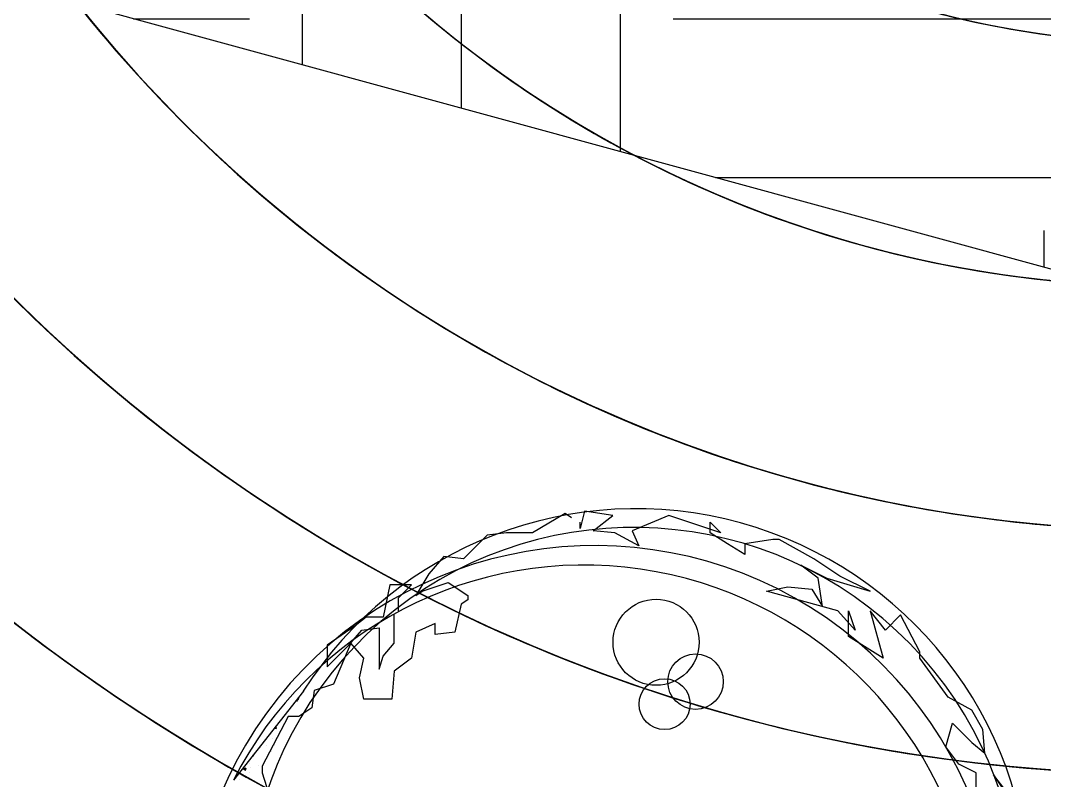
# Model space of a CAD drawing. Extents: x 652 to 897, y 187 to 370.
# Drawn here: x 849.328 to 850.556, y 229.38 to 230.292 of the extents above; entities that cross this region are included whole.
import ezdxf

# ---------------------------------------------------------------- set-up
doc = ezdxf.new("R2010")
doc.units = 0
doc.layers.get('0').update_dxf_attribs({"linetype": 'CONTINUOUS'})
doc.layers.add('40', color=3, linetype='CONTINUOUS')
doc.layers.add('ROAD', color=1, linetype='CONTINUOUS')

# ---------------------------------------------------------------- blocks, each defined once
blk = doc.blocks.new('PLANT90')
for radius, start, end in [(5000, 98.1984, 120.329), (5000, 53.1984, 75.329), (4350, 98.1984, 120.329), (4350, 53.1984, 75.329), (3700, 98.1984, 120.329), (3700, 53.1984, 75.329), (3050, 98.1984, 120.329), (5000, 143.1984, 165.329), (3050, 53.1984, 75.329), (4350, 143.1984, 165.329), (5000, 8.1984, 30.329), (2400, 98.1984, 120.329), (2400, 53.1984, 75.329), (3700, 143.1984, 165.329), (4350, 8.1984, 30.329), (3700, 8.1984, 30.329), (3050, 143.1984, 165.329), (3050, 8.1984, 30.329), (2400, 143.1984, 165.329), (2400, 8.1984, 30.329), (2400, 188.1984, 210.329), (3050, 188.1984, 210.329), (3700, 188.1984, 210.329), (2400, 323.1984, 345.329), (4350, 188.1984, 210.329), (5000, 188.1984, 210.329), (3050, 323.1984, 345.329), (3700, 323.1984, 345.329), (4350, 323.1984, 345.329), (5000, 323.1984, 345.329), (2400, 233.1984, 255.329), (2400, 278.1984, 300.329), (3050, 233.1984, 255.329), (3050, 278.1984, 300.329), (3700, 233.1984, 255.329), (3700, 278.1984, 300.329), (4350, 233.1984, 255.329), (4350, 278.1984, 300.329), (5000, 233.1984, 255.329), (5000, 278.1984, 300.329)]:
    blk.add_arc((121.2, -11.9), radius, start, end)
blk = doc.blocks.new('WH34')
at = {"layer": '40', "color": 3}
for p, q in [((-206.16, 151.77), (-250.31, 95.63)), ((-210.2, 145.7), (-209.15, 146.96)), ((-210.2, 146.64), (-209.59, 146.23)), ((-210.2, 145.7), (-209.92, 145.67)), ((-209.52, 146.34), (-209.05, 147.72)), ((-209.47, 147.56), (-209.05, 147.72)), ((-223.17, 128.33), (-223.44, 129.8)), ((-224.5, 128.45), (-223.17, 128.33)), ((-219.48, 129.05), (-219.48, 129.05)), ((-229.54, 117.39), (-229.54, 117.39)), ((-225.86, 121.9), (-225.86, 121.9)), ((-224.51, 117.8), (-224.51, 117.8)), ((-238.12, 111.14), (-237.63, 111.1)), ((-237.64, 111.09), (-237.73, 111.62)), ((-233.36, 116.01), (-233.36, 116.01)), ((-226.16, 113.58), (-226.16, 113.58)), ((-243.98, 102.73), (-242.23, 103.4)), ((-242.73, 101.89), (-242.23, 103.4)), ((-239.94, 106.15), (-239.94, 106.15)), ((-239.3, 103.5), (-239.3, 103.5)), ((-234.41, 104.62), (-234.41, 104.62)), ((-243.98, 102.73), (-242.73, 101.89)), ((-242.48, 101.82), (-242.48, 101.82)), ((-240.12, 100.38), (-240.12, 100.38)), ((-246.51, 96.29), (-246.51, 96.29))]:
    blk.add_line(p, q, dxfattribs=at)
for points in [[(-36.95, 261.29), (-41.04, 264.02), (-61.52, 251.74), (-68.34, 251.74), (-77.9, 251.74), (-90.18, 250.38), (-105.2, 235.38), (-117.48, 236.74), (-127.04, 225.83), (-135.23, 212.19), (-131.13, 214.91), (-114.75, 220.37), (-102.47, 212.19), (-102.47, 209.46), (-106.56, 206.73), (-110.66, 189), (-122.94, 187.63), (-122.94, 194.45), (-135.23, 189), (-137.96, 172.63), (-148.88, 164.44), (-150.24, 146.71), (-167.99, 146.71), (-170.72, 160.35), (-167.99, 172.63), (-176.18, 182.18), (-187.1, 156.26), (-199.38, 152.17), (-200.75, 141.26), (-208.94, 135.8), (-215.76, 135.8), (-232.14, 104.43), (-232.14, 100.33), (-223.95, 74.42)], [(248.34, 74.42), (229.23, 98.97), (234.69, 90.79)], [(218.31, 83.97), (218.31, 100.33), (207.39, 105.79), (199.2, 116.7), (203.3, 131.71), (215.58, 119.43), (223.77, 112.61), (222.41, 127.62), (215.58, 139.89), (200.57, 148.08), (182.82, 172.63), (182.82, 176.72), (170.54, 199.91), (160.98, 190.36), (151.43, 202.64), (159.62, 172.63), (137.78, 186.27), (137.78, 202.64), (141.87, 190.36), (130.95, 202.64), (85.91, 214.91), (99.56, 217.64), (114.57, 216.28), (121.4, 205.37), (118.67, 223.1), (107.75, 231.28), (124.13, 223.1), (151.43, 214.91), (132.32, 224.46), (115.94, 235.38), (94.1, 247.65), (90, 247.65), (72.26, 244.92), (72.26, 238.1), (61.34, 244.92), (50.42, 251.74), (50.42, 258.56), (57.24, 251.74), (24.48, 262.66), (1.28, 253.11), (5.37, 243.56), (-9.64, 251.74), (-23.29, 253.11), (-11.01, 262.66), (-28.76, 265.38), (-31.49, 254.47), (-31.49, 258.56)], [(-146.15, 202.64), (-146.15, 210.82), (-137.96, 219.01), (-151.61, 219.01), (-155.7, 198.55), (-166.62, 198.55), (-173.45, 193.09), (-191.19, 180.81), (-191.19, 167.17), (-177.54, 180.81), (-169.35, 190.36), (-158.43, 191.73), (-158.43, 176.72), (-158.43, 165.81), (-155.7, 173.99), (-148.88, 182.18), (-148.88, 194.45), (-148.88, 199.91)]]:
    blk.add_lwpolyline(points, dxfattribs=at)
for centre, radius in [((16.36, 182.71), 27.17), ((41.24, 157.84), 17.5), ((21.69, 143.63), 16.09)]:
    blk.add_circle(centre, radius, dxfattribs=at)
for centre, radius, start, end in [((3.62, 18.35), 248.62, 147.54367, 215.75164), ((-28.96, -16.89), 248.31, 153.05249, 227.8925), ((-22.12, -12.48), 256.18, 227.41916, 337.27907), ((2.14, 11.64), 243.54, 214.67397, 323.25615)]:
    blk.add_arc(centre, radius, start, end, dxfattribs=at)

msp = doc.modelspace()

# ---------------------------------------------------------------- hatches: boundary and pattern name
h = msp.add_hatch()
h.set_pattern_fill('EARTH', color=3, scale=0.08, style=0)
h.set_pattern_definition([(0, (621.5108, 27.919), (0.508, 0.508), [0.508, -0.508]), (0, (621.5108, 28.1095), (0.508, 0.508), [0.508, -0.508]), (0, (621.5108, 28.3), (0.508, 0.508), [0.508, -0.508]), (90, (621.5743, 28.3635), (-0.508, 0.508), [0.508, -0.508]), (90, (621.7648, 28.3635), (-0.508, 0.508), [0.508, -0.508]), (90, (621.9553, 28.3635), (-0.508, 0.508), [0.508, -0.508])])
h.paths.add_polyline_path([(850.8633, 234.6804), (849.8894, 234.9463), (849.8366, 234.6579), (849.1445, 234.8051), (848.3922, 235.1783), (848.3374, 235.2398), (848.2125, 234.7823), (850.1264, 234.2596), (849.7608, 232.9211), (850.3397, 232.763)])
h.paths.add_polyline_path([(850.1816, 232.1842), (849.6028, 232.3423), (849.0726, 230.4009), (851.0174, 229.8698), (851.1755, 230.4486), (849.8095, 230.8217)])
h.paths.add_polyline_path([(853.6682, 229.7679), (851.7543, 230.2906), (851.5962, 229.7118), (852.9313, 229.3472), (852.5658, 228.0086), (853.1446, 227.8505)])
h.paths.add_polyline_path([(852.9865, 227.2717), (852.4077, 227.4298), (851.8776, 225.4885), (853.8224, 224.9574), (853.9804, 225.5362), (852.6144, 225.9092)])
h.paths.add_polyline_path([(856.4731, 224.8555), (854.5593, 225.3781), (854.4012, 224.7993), (855.7363, 224.4347), (855.3707, 223.0961), (855.9495, 222.9381)])

# ---------------------------------------------------------------- linework, layer by layer
msp.add_lwpolyline([(855.2512, 220.4207), (854.6825, 220.576), (855.7363, 224.4347), (851.8776, 225.4885), (852.9313, 229.3472), (849.0726, 230.4009), (850.1264, 234.2596), (848.2125, 234.7823)])
at = {"layer": 'ROAD'}
msp.add_arc((874.7842, 236.4549), 26.721, 180.91128, 255.45198, dxfattribs=at)

# ---------------------------------------------------------------- block references
at = {"color": 82, "xscale": 0.001900799721397561, "yscale": 0.001900800016443327, "zscale": 0.0019008}
msp.add_blockref('WH34', (850.0595, 229.1985), dxfattribs=at)
at = {"layer": '40', "xscale": 0.0004499992355374575, "yscale": 0.0004500006325542927, "zscale": 0.00045, "rotation": 125.4357428130346}
msp.add_blockref('PLANT90', (850.7293, 231.298), dxfattribs=at)

doc.saveas('drawing.dxf')
